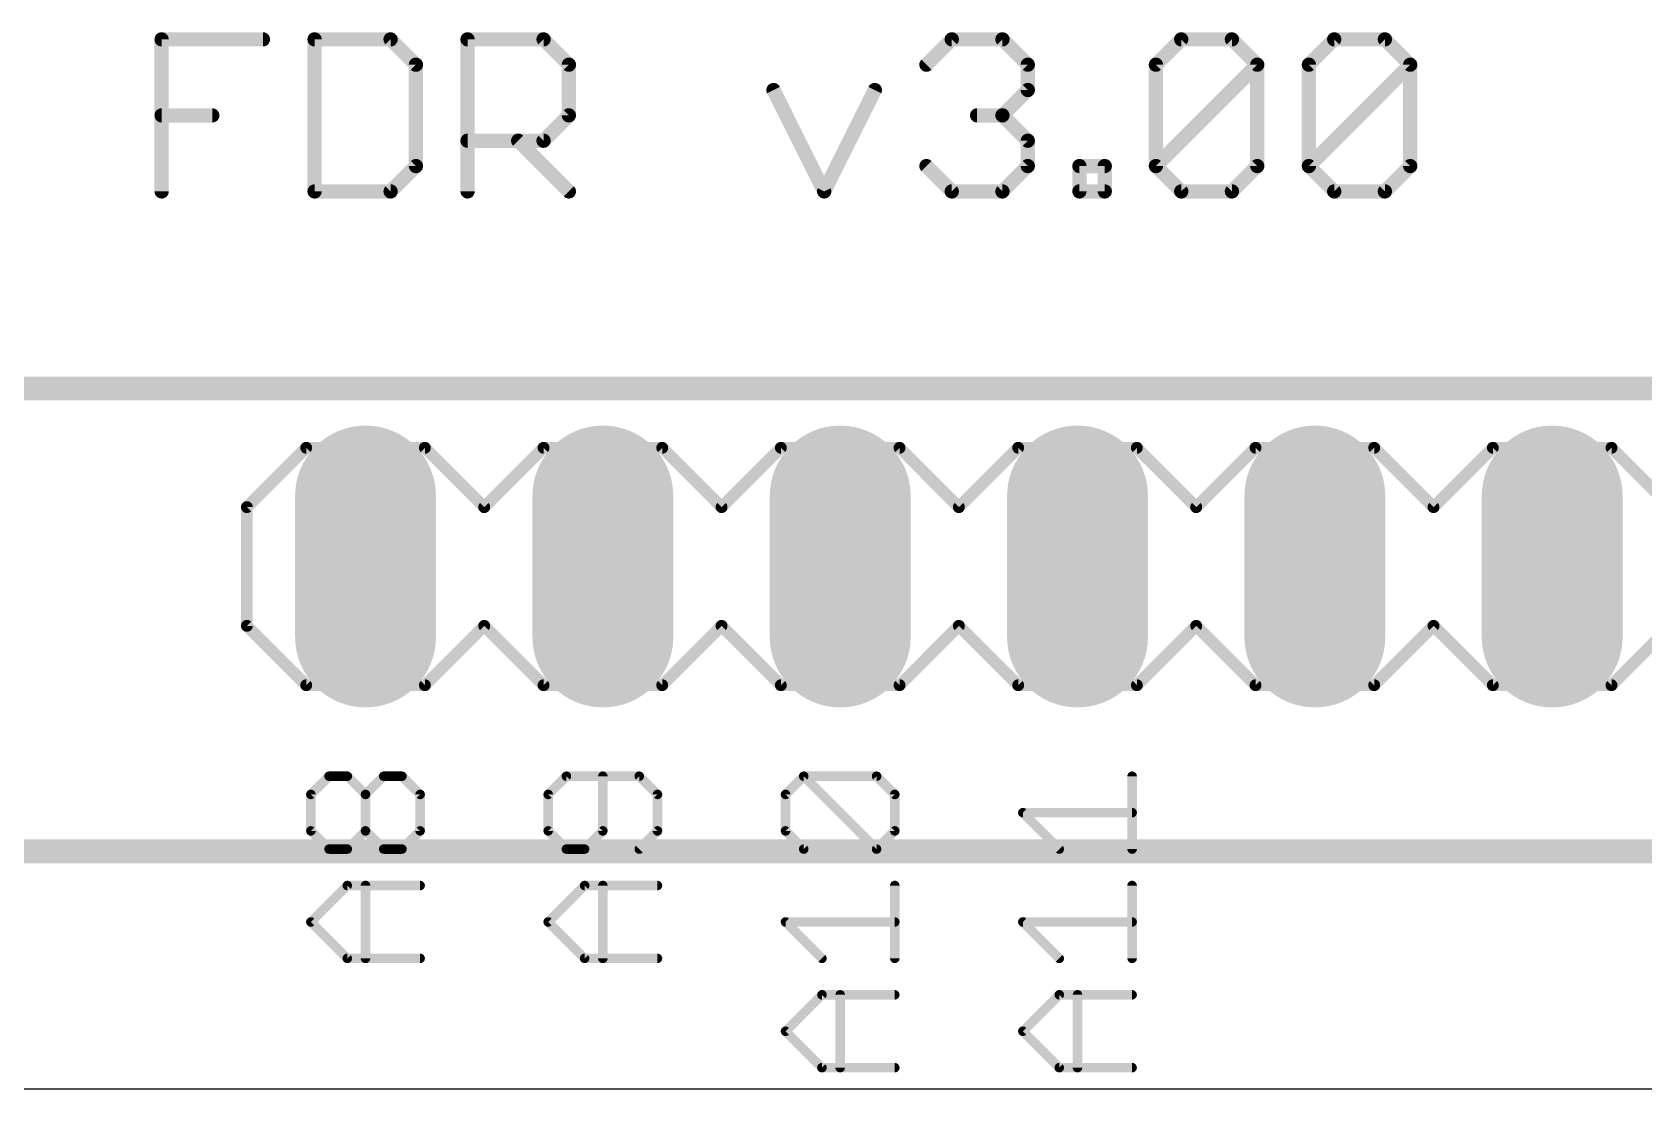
# Model space of a CAD drawing. Extents: x 0 to 99.1, y -1.2 to 60.2.
# Drawn here: x 67.3 to 84.55, y 0 to 11.3 of the extents above; entities that cross this region are included whole.
import ezdxf

# ---------------------------------------------------------------- set-up
doc = ezdxf.new("R2010")
doc.units = 0
for name, color, linetype in [('1', 22, 'CONTINUOUS'), ('17', 82, 'CONTINUOUS'), ('20', 7, 'CONTINUOUS'), ('21', 253, 'CONTINUOUS')]:
    doc.layers.add(name, color=color, linetype=linetype)

# ---------------------------------------------------------------- blocks, each defined once
blk = doc.blocks.new('RECT')
blk.add_solid([(-0.5, -0.5), (0.5, -0.5), (-0.5, 0.5), (0.5, 0.5)])
blk = doc.blocks.new('LONGP100')
at = {"const_width": 1}
blk.add_lwpolyline([(-0.5, 0), (0.5, 0)], dxfattribs=at)
at = {"const_width": 0.5}
for points in [[(-0.5, 0.25, 1), (-0.5, -0.25)], [(0.5, -0.25, 1), (0.5, 0.25)]]:
    blk.add_lwpolyline(points, format="xyb", dxfattribs=at)

msp = doc.modelspace()

# ---------------------------------------------------------------- linework, layer by layer
at = {"layer": '1', "const_width": 0.254}
for points in [[(41.529, 7.493), (89.662, 7.493)], [(3.937, 2.54), (88.011, 2.54)]]:
    msp.add_lwpolyline(points, dxfattribs=at)
at = {"layer": '20'}
msp.add_line((2.7737, 0), (96.7218, 0), dxfattribs=at)
at = {"layer": '21'}
for points, const_width in [([(68.6833, 9.6012), (68.6833, 11.2282)], 0.1524), ([(68.6833, 11.2282), (69.7679, 11.2282)], 0.1524), ([(70.3204, 11.2282), (70.3204, 9.6012)], 0.1524), ([(71.1339, 11.2282), (70.3204, 11.2282)], 0.1524), ([(71.4051, 10.957), (71.1339, 11.2282)], 0.1524), ([(71.9576, 9.6012), (71.9576, 11.2282)], 0.1524), ([(71.9576, 11.2282), (72.7711, 11.2282)], 0.1524), ([(72.7711, 11.2282), (73.0422, 10.957)], 0.1524), ([(76.8691, 10.957), (77.1402, 11.2282)], 0.1524), ([(77.1402, 11.2282), (77.6825, 11.2282)], 0.1524), ([(77.6825, 11.2282), (77.9537, 10.957)], 0.1524), ([(79.3248, 10.957), (79.596, 11.2282)], 0.1524), ([(79.596, 11.2282), (80.1383, 11.2282)], 0.1524), ([(80.1383, 11.2282), (80.4094, 10.957)], 0.1524), ([(80.9619, 10.957), (81.2331, 11.2282)], 0.1524), ([(81.2331, 11.2282), (81.7754, 11.2282)], 0.1524), ([(81.7754, 11.2282), (82.0466, 10.957)], 0.1524), ([(71.4051, 9.8724), (71.4051, 10.957)], 0.1524), ([(73.0422, 10.957), (73.0422, 10.4147)], 0.1524), ([(77.9537, 10.957), (77.9537, 10.6859)], 0.1524), ([(79.3248, 9.8724), (79.3248, 10.957)], 0.1524), ([(79.3248, 9.8724), (80.4094, 10.957)], 0.1524), ([(80.4094, 10.957), (80.4094, 9.8724)], 0.1524), ([(80.9619, 9.8724), (80.9619, 10.957)], 0.1524), ([(80.9619, 9.8724), (82.0466, 10.957)], 0.1524), ([(82.0466, 10.957), (82.0466, 9.8724)], 0.1524), ([(75.2319, 10.6859), (75.7742, 9.6012)], 0.1524), ([(75.7742, 9.6012), (76.3166, 10.6859)], 0.1524), ([(77.9537, 10.6859), (77.6825, 10.4147)], 0.1524), ([(68.6833, 10.4147), (69.2256, 10.4147)], 0.1524), ([(73.0422, 10.4147), (72.7711, 10.1435)], 0.1524), ([(77.6825, 10.4147), (77.4114, 10.4147)], 0.1524), ([(77.6825, 10.4147), (77.9537, 10.1435)], 0.1524), ([(72.7711, 10.1435), (71.9576, 10.1435)], 0.1524), ([(72.4999, 10.1435), (73.0422, 9.6012)], 0.1524), ([(77.9537, 10.1435), (77.9537, 9.8724)], 0.1524), ([(71.1339, 9.6012), (71.4051, 9.8724)], 0.1524), ([(77.1402, 9.6012), (76.8691, 9.8724)], 0.1524), ([(77.9537, 9.8724), (77.6825, 9.6012)], 0.1524), ([(78.5062, 9.6012), (78.5062, 9.8724)], 0.1524), ([(78.5062, 9.8724), (78.7774, 9.8724)], 0.1524), ([(78.7774, 9.8724), (78.7774, 9.6012)], 0.1524), ([(79.596, 9.6012), (79.3248, 9.8724)], 0.1524), ([(80.4094, 9.8724), (80.1383, 9.6012)], 0.1524), ([(81.2331, 9.6012), (80.9619, 9.8724)], 0.1524), ([(82.0466, 9.8724), (81.7754, 9.6012)], 0.1524), ([(70.3204, 9.6012), (71.1339, 9.6012)], 0.1524), ([(77.6825, 9.6012), (77.1402, 9.6012)], 0.1524), ([(78.7774, 9.6012), (78.5062, 9.6012)], 0.1524), ([(80.1383, 9.6012), (79.596, 9.6012)], 0.1524), ([(81.7754, 9.6012), (81.2331, 9.6012)], 0.1524), ([(69.596, 6.223), (70.231, 6.858)], 0.127), ([(70.231, 6.858), (71.501, 6.858)], 0.127), ([(71.501, 6.858), (72.136, 6.223)], 0.127), ([(72.136, 6.223), (72.771, 6.858)], 0.127), ([(72.771, 6.858), (74.041, 6.858)], 0.127), ([(74.041, 6.858), (74.676, 6.223)], 0.127), ([(74.676, 6.223), (75.311, 6.858)], 0.127), ([(75.311, 6.858), (76.581, 6.858)], 0.127), ([(76.581, 6.858), (77.216, 6.223)], 0.127), ([(77.216, 6.223), (77.851, 6.858)], 0.127), ([(77.851, 6.858), (79.121, 6.858)], 0.127), ([(79.121, 6.858), (79.756, 6.223)], 0.127), ([(79.756, 6.223), (80.391, 6.858)], 0.127), ([(80.391, 6.858), (81.661, 6.858)], 0.127), ([(81.661, 6.858), (82.296, 6.223)], 0.127), ([(82.296, 6.223), (82.931, 6.858)], 0.127), ([(82.931, 6.858), (84.201, 6.858)], 0.127), ([(84.201, 6.858), (84.836, 6.223)], 0.127), ([(69.596, 4.953), (69.596, 6.223)], 0.127), ([(70.231, 4.318), (69.596, 4.953)], 0.127), ([(72.136, 4.953), (71.501, 4.318)], 0.127), ([(72.771, 4.318), (72.136, 4.953)], 0.127), ([(74.676, 4.953), (74.041, 4.318)], 0.127), ([(75.311, 4.318), (74.676, 4.953)], 0.127), ([(77.216, 4.953), (76.581, 4.318)], 0.127), ([(77.851, 4.318), (77.216, 4.953)], 0.127), ([(79.756, 4.953), (79.121, 4.318)], 0.127), ([(80.391, 4.318), (79.756, 4.953)], 0.127), ([(82.296, 4.953), (81.661, 4.318)], 0.127), ([(82.931, 4.318), (82.296, 4.953)], 0.127), ([(84.836, 4.953), (84.201, 4.318)], 0.127), ([(71.501, 4.318), (70.231, 4.318)], 0.127), ([(74.041, 4.318), (72.771, 4.318)], 0.127), ([(76.581, 4.318), (75.311, 4.318)], 0.127), ([(79.121, 4.318), (77.851, 4.318)], 0.127), ([(81.661, 4.318), (80.391, 4.318)], 0.127), ([(84.201, 4.318), (82.931, 4.318)], 0.127), ([(70.2808, 3.1491), (70.4757, 3.344)], 0.1016), ([(70.4757, 3.344), (70.6706, 3.344)], 0.1016), ([(70.6706, 3.344), (70.8655, 3.1491)], 0.1016), ([(70.8655, 3.1491), (71.0604, 3.344)], 0.1016), ([(71.0604, 3.344), (71.2553, 3.344)], 0.1016), ([(71.2553, 3.344), (71.4502, 3.1491)], 0.1016), ([(73.0157, 3.344), (72.8208, 3.1491)], 0.1016), ([(73.7953, 3.344), (73.0157, 3.344)], 0.1016), ([(73.4055, 2.7593), (73.4055, 3.344)], 0.1016), ([(73.9902, 3.1491), (73.7953, 3.344)], 0.1016), ([(75.3608, 3.1491), (75.5557, 3.344)], 0.1016), ([(75.5557, 3.344), (76.3353, 3.344)], 0.1016), ([(76.3353, 2.5644), (75.5557, 3.344)], 0.1016), ([(76.3353, 3.344), (76.5302, 3.1491)], 0.1016), ([(79.0702, 2.5644), (79.0702, 3.344)], 0.1016), ([(70.2808, 2.7593), (70.2808, 3.1491)], 0.1016), ([(70.8655, 2.7593), (70.8655, 3.1491)], 0.1016), ([(71.4502, 3.1491), (71.4502, 2.7593)], 0.1016), ([(72.8208, 3.1491), (72.8208, 2.7593)], 0.1016), ([(73.9902, 2.7593), (73.9902, 3.1491)], 0.1016), ([(75.3608, 2.7593), (75.3608, 3.1491)], 0.1016), ([(76.5302, 3.1491), (76.5302, 2.7593)], 0.1016), ([(78.2906, 2.5644), (77.9008, 2.9542)], 0.1016), ([(77.9008, 2.9542), (79.0702, 2.9542)], 0.1016), ([(70.4757, 2.5644), (70.2808, 2.7593)], 0.1016), ([(70.8655, 2.7593), (70.6706, 2.5644)], 0.1016), ([(71.0604, 2.5644), (70.8655, 2.7593)], 0.1016), ([(71.4502, 2.7593), (71.2553, 2.5644)], 0.1016), ([(72.8208, 2.7593), (73.0157, 2.5644)], 0.1016), ([(73.2106, 2.5644), (73.4055, 2.7593)], 0.1016), ([(73.7953, 2.5644), (73.9902, 2.7593)], 0.1016), ([(75.5557, 2.5644), (75.3608, 2.7593)], 0.1016), ([(76.5302, 2.7593), (76.3353, 2.5644)], 0.1016), ([(70.6706, 2.5644), (70.4757, 2.5644)], 0.1016), ([(71.2553, 2.5644), (71.0604, 2.5644)], 0.1016), ([(73.0157, 2.5644), (73.2106, 2.5644)], 0.1016), ([(76.3353, 2.5644), (75.5557, 2.5644)], 0.1016), ([(70.2808, 1.7848), (70.6706, 2.1746)], 0.1016), ([(70.6706, 2.1746), (71.4502, 2.1746)], 0.1016), ([(70.8655, 1.395), (70.8655, 2.1746)], 0.1016), ([(72.8208, 1.7848), (73.2106, 2.1746)], 0.1016), ([(73.2106, 2.1746), (73.9902, 2.1746)], 0.1016), ([(73.4055, 1.395), (73.4055, 2.1746)], 0.1016), ([(76.5302, 1.395), (76.5302, 2.1746)], 0.1016), ([(79.0702, 1.395), (79.0702, 2.1746)], 0.1016), ([(70.6706, 1.395), (70.2808, 1.7848)], 0.1016), ([(73.2106, 1.395), (72.8208, 1.7848)], 0.1016), ([(75.7506, 1.395), (75.3608, 1.7848)], 0.1016), ([(75.3608, 1.7848), (76.5302, 1.7848)], 0.1016), ([(78.2906, 1.395), (77.9008, 1.7848)], 0.1016), ([(77.9008, 1.7848), (79.0702, 1.7848)], 0.1016), ([(71.4502, 1.395), (70.6706, 1.395)], 0.1016), ([(73.9902, 1.395), (73.2106, 1.395)], 0.1016), ([(75.3608, 0.6154), (75.7506, 1.0052)], 0.1016), ([(75.7506, 1.0052), (76.5302, 1.0052)], 0.1016), ([(75.9455, 0.2256), (75.9455, 1.0052)], 0.1016), ([(77.9008, 0.6154), (78.2906, 1.0052)], 0.1016), ([(78.2906, 1.0052), (79.0702, 1.0052)], 0.1016), ([(78.4855, 0.2256), (78.4855, 1.0052)], 0.1016), ([(75.7506, 0.2256), (75.3608, 0.6154)], 0.1016), ([(78.2906, 0.2256), (77.9008, 0.6154)], 0.1016), ([(76.5302, 0.2256), (75.7506, 0.2256)], 0.1016), ([(79.0702, 0.2256), (78.2906, 0.2256)], 0.1016)]:
    msp.add_lwpolyline(points, dxfattribs=dict(at, const_width=const_width))
for points, const_width in [([(68.7214, 11.2282, 1), (68.6452, 11.2282)], 0.0762), ([(68.6833, 11.2663, 1), (68.6833, 11.1901)], 0.0762), ([(69.7679, 11.1901, 1), (69.7679, 11.2663)], 0.0762), ([(70.3585, 11.2282, 1), (70.2823, 11.2282)], 0.0762), ([(70.3204, 11.2663, 1), (70.3204, 11.1901)], 0.0762), ([(71.1609, 11.2551, 1), (71.107, 11.2012)], 0.0762), ([(71.1339, 11.1901, 1), (71.1339, 11.2663)], 0.0762), ([(71.9957, 11.2282, 1), (71.9195, 11.2282)], 0.0762), ([(71.9576, 11.2663, 1), (71.9576, 11.1901)], 0.0762), ([(72.798, 11.2551, 1), (72.7441, 11.2012)], 0.0762), ([(72.7711, 11.1901, 1), (72.7711, 11.2663)], 0.0762), ([(77.1402, 11.2663, 1), (77.1402, 11.1901)], 0.0762), ([(77.1672, 11.2012, 1), (77.1133, 11.2551)], 0.0762), ([(77.7095, 11.2551, 1), (77.6556, 11.2012)], 0.0762), ([(77.6825, 11.1901, 1), (77.6825, 11.2663)], 0.0762), ([(79.596, 11.2663, 1), (79.596, 11.1901)], 0.0762), ([(79.6229, 11.2012, 1), (79.569, 11.2551)], 0.0762), ([(80.1652, 11.2551, 1), (80.1113, 11.2012)], 0.0762), ([(80.1383, 11.1901, 1), (80.1383, 11.2663)], 0.0762), ([(81.2331, 11.2663, 1), (81.2331, 11.1901)], 0.0762), ([(81.26, 11.2012, 1), (81.2062, 11.2551)], 0.0762), ([(81.8024, 11.2551, 1), (81.7485, 11.2012)], 0.0762), ([(81.7754, 11.1901, 1), (81.7754, 11.2663)], 0.0762), ([(71.4432, 10.957, 1), (71.367, 10.957)], 0.0762), ([(71.3781, 10.9301, 1), (71.432, 10.984)], 0.0762), ([(73.0803, 10.957, 1), (73.0041, 10.957)], 0.0762), ([(73.0153, 10.9301, 1), (73.0692, 10.984)], 0.0762), ([(76.8421, 10.984, 1), (76.896, 10.9301)], 0.0762), ([(77.9918, 10.957, 1), (77.9156, 10.957)], 0.0762), ([(77.9268, 10.9301, 1), (77.9807, 10.984)], 0.0762), ([(79.2978, 10.984, 1), (79.3517, 10.9301)], 0.0762), ([(79.3629, 10.957, 1), (79.2867, 10.957)], 0.0762), ([(80.4475, 10.957, 1), (80.3713, 10.957)], 0.0762), ([(80.4364, 10.9301, 1), (80.3825, 10.984)], 0.0762), ([(80.3825, 10.9301, 1), (80.4364, 10.984)], 0.0762), ([(81, 10.957, 1), (80.9238, 10.957)], 0.0762), ([(80.935, 10.984, 1), (80.9889, 10.9301)], 0.0762), ([(82.0847, 10.957, 1), (82.0085, 10.957)], 0.0762), ([(82.0735, 10.9301, 1), (82.0197, 10.984)], 0.0762), ([(82.0197, 10.9301, 1), (82.0735, 10.984)], 0.0762), ([(75.266, 10.7029, 1), (75.1978, 10.6688)], 0.0762), ([(76.3506, 10.6688, 1), (76.2825, 10.7029)], 0.0762), ([(77.9156, 10.6859, 1), (77.9918, 10.6859)], 0.0762), ([(77.9807, 10.6589, 1), (77.9268, 10.7128)], 0.0762), ([(68.6833, 10.4528, 1), (68.6833, 10.3766)], 0.0762), ([(69.2256, 10.3766, 1), (69.2256, 10.4528)], 0.0762), ([(73.0041, 10.4147, 1), (73.0803, 10.4147)], 0.0762), ([(73.0692, 10.3878, 1), (73.0153, 10.4416)], 0.0762), ([(77.4114, 10.4528, 1), (77.4114, 10.3766)], 0.0762), ([(77.7095, 10.4416, 1), (77.6556, 10.3878)], 0.0762), ([(77.6556, 10.4416, 1), (77.7095, 10.3878)], 0.0762), ([(77.6825, 10.3766, 1), (77.6825, 10.4528)], 0.0762), ([(71.9576, 10.1816, 1), (71.9576, 10.1054)], 0.0762), ([(72.5269, 10.1705, 1), (72.473, 10.1166)], 0.0762), ([(72.7441, 10.1705, 1), (72.798, 10.1166)], 0.0762), ([(72.7711, 10.1054, 1), (72.7711, 10.1816)], 0.0762), ([(77.9918, 10.1435, 1), (77.9156, 10.1435)], 0.0762), ([(77.9268, 10.1166, 1), (77.9807, 10.1705)], 0.0762), ([(71.367, 9.8724, 1), (71.4432, 9.8724)], 0.0762), ([(71.432, 9.8454, 1), (71.3781, 9.8993)], 0.0762), ([(76.896, 9.8993, 1), (76.8421, 9.8454)], 0.0762), ([(77.9156, 9.8724, 1), (77.9918, 9.8724)], 0.0762), ([(77.9807, 9.8454, 1), (77.9268, 9.8993)], 0.0762), ([(78.5443, 9.8724, 1), (78.4681, 9.8724)], 0.0762), ([(78.5062, 9.9105, 1), (78.5062, 9.8343)], 0.0762), ([(78.8155, 9.8724, 1), (78.7393, 9.8724)], 0.0762), ([(78.7774, 9.8343, 1), (78.7774, 9.9105)], 0.0762), ([(79.3517, 9.8993, 1), (79.2978, 9.8454)], 0.0762), ([(79.2978, 9.8993, 1), (79.3517, 9.8454)], 0.0762), ([(79.2867, 9.8724, 1), (79.3629, 9.8724)], 0.0762), ([(80.3713, 9.8724, 1), (80.4475, 9.8724)], 0.0762), ([(80.4364, 9.8454, 1), (80.3825, 9.8993)], 0.0762), ([(80.9889, 9.8993, 1), (80.935, 9.8454)], 0.0762), ([(80.935, 9.8993, 1), (80.9889, 9.8454)], 0.0762), ([(80.9238, 9.8724, 1), (81, 9.8724)], 0.0762), ([(82.0085, 9.8724, 1), (82.0847, 9.8724)], 0.0762), ([(82.0735, 9.8454, 1), (82.0197, 9.8993)], 0.0762), ([(70.3204, 9.6393, 1), (70.3204, 9.5631)], 0.0762), ([(71.107, 9.6281, 1), (71.1609, 9.5743)], 0.0762), ([(71.1339, 9.5631, 1), (71.1339, 9.6393)], 0.0762), ([(73.0153, 9.5743, 1), (73.0692, 9.6281)], 0.0762), ([(77.1402, 9.6393, 1), (77.1402, 9.5631)], 0.0762), ([(77.1133, 9.5743, 1), (77.1672, 9.6281)], 0.0762), ([(77.6556, 9.6281, 1), (77.7095, 9.5743)], 0.0762), ([(77.6825, 9.5631, 1), (77.6825, 9.6393)], 0.0762), ([(78.5062, 9.6393, 1), (78.5062, 9.5631)], 0.0762), ([(78.7774, 9.5631, 1), (78.7774, 9.6393)], 0.0762), ([(79.596, 9.6393, 1), (79.596, 9.5631)], 0.0762), ([(79.569, 9.5743, 1), (79.6229, 9.6281)], 0.0762), ([(80.1113, 9.6281, 1), (80.1652, 9.5743)], 0.0762), ([(80.1383, 9.5631, 1), (80.1383, 9.6393)], 0.0762), ([(81.2331, 9.6393, 1), (81.2331, 9.5631)], 0.0762), ([(81.2062, 9.5743, 1), (81.26, 9.6281)], 0.0762), ([(81.7485, 9.6281, 1), (81.8024, 9.5743)], 0.0762), ([(81.7754, 9.5631, 1), (81.7754, 9.6393)], 0.0762), ([(68.6452, 9.6012, 1), (68.7214, 9.6012)], 0.0762), ([(70.2823, 9.6012, 1), (70.3585, 9.6012)], 0.0762), ([(71.9195, 9.6012, 1), (71.9957, 9.6012)], 0.0762), ([(75.7401, 9.6182, 1), (75.8083, 9.5842)], 0.0762), ([(75.7401, 9.5842, 1), (75.8083, 9.6182)], 0.0762), ([(78.4681, 9.6012, 1), (78.5443, 9.6012)], 0.0762), ([(78.7393, 9.6012, 1), (78.8155, 9.6012)], 0.0762), ([(70.231, 6.8898, 1), (70.231, 6.8263)], 0.0635), ([(70.2535, 6.8355, 1), (70.2085, 6.8805)], 0.0635), ([(71.5235, 6.8805, 1), (71.4785, 6.8355)], 0.0635), ([(71.501, 6.8263, 1), (71.501, 6.8898)], 0.0635), ([(72.771, 6.8898, 1), (72.771, 6.8263)], 0.0635), ([(72.7935, 6.8355, 1), (72.7485, 6.8805)], 0.0635), ([(74.0635, 6.8805, 1), (74.0185, 6.8355)], 0.0635), ([(74.041, 6.8263, 1), (74.041, 6.8898)], 0.0635), ([(75.311, 6.8898, 1), (75.311, 6.8263)], 0.0635), ([(75.3335, 6.8355, 1), (75.2885, 6.8805)], 0.0635), ([(76.6035, 6.8805, 1), (76.5585, 6.8355)], 0.0635), ([(76.581, 6.8263, 1), (76.581, 6.8898)], 0.0635), ([(77.851, 6.8898, 1), (77.851, 6.8263)], 0.0635), ([(77.8735, 6.8355, 1), (77.8285, 6.8805)], 0.0635), ([(79.1435, 6.8805, 1), (79.0985, 6.8355)], 0.0635), ([(79.121, 6.8263, 1), (79.121, 6.8898)], 0.0635), ([(80.391, 6.8898, 1), (80.391, 6.8263)], 0.0635), ([(80.4135, 6.8355, 1), (80.3685, 6.8805)], 0.0635), ([(81.6835, 6.8805, 1), (81.6385, 6.8355)], 0.0635), ([(81.661, 6.8263, 1), (81.661, 6.8898)], 0.0635), ([(82.931, 6.8898, 1), (82.931, 6.8263)], 0.0635), ([(82.9535, 6.8355, 1), (82.9085, 6.8805)], 0.0635), ([(84.2235, 6.8805, 1), (84.1785, 6.8355)], 0.0635), ([(84.201, 6.8263, 1), (84.201, 6.8898)], 0.0635), ([(69.5735, 6.2455, 1), (69.6185, 6.2005)], 0.0635), ([(69.6278, 6.223, 1), (69.5643, 6.223)], 0.0635), ([(72.1135, 6.2455, 1), (72.1585, 6.2005)], 0.0635), ([(72.1135, 6.2005, 1), (72.1585, 6.2455)], 0.0635), ([(74.6535, 6.2455, 1), (74.6985, 6.2005)], 0.0635), ([(74.6535, 6.2005, 1), (74.6985, 6.2455)], 0.0635), ([(77.1935, 6.2455, 1), (77.2385, 6.2005)], 0.0635), ([(77.1935, 6.2005, 1), (77.2385, 6.2455)], 0.0635), ([(79.7335, 6.2455, 1), (79.7785, 6.2005)], 0.0635), ([(79.7335, 6.2005, 1), (79.7785, 6.2455)], 0.0635), ([(82.2735, 6.2455, 1), (82.3185, 6.2005)], 0.0635), ([(82.2735, 6.2005, 1), (82.3185, 6.2455)], 0.0635), ([(69.6185, 4.9755, 1), (69.5735, 4.9305)], 0.0635), ([(72.1585, 4.9755, 1), (72.1135, 4.9305)], 0.0635), ([(72.1585, 4.9305, 1), (72.1135, 4.9755)], 0.0635), ([(74.6985, 4.9755, 1), (74.6535, 4.9305)], 0.0635), ([(74.6985, 4.9305, 1), (74.6535, 4.9755)], 0.0635), ([(77.2385, 4.9755, 1), (77.1935, 4.9305)], 0.0635), ([(77.2385, 4.9305, 1), (77.1935, 4.9755)], 0.0635), ([(79.7785, 4.9755, 1), (79.7335, 4.9305)], 0.0635), ([(79.7785, 4.9305, 1), (79.7335, 4.9755)], 0.0635), ([(82.3185, 4.9755, 1), (82.2735, 4.9305)], 0.0635), ([(82.3185, 4.9305, 1), (82.2735, 4.9755)], 0.0635), ([(69.5643, 4.953, 1), (69.6278, 4.953)], 0.0635), ([(70.231, 4.3498, 1), (70.231, 4.2863)], 0.0635), ([(70.2085, 4.2955, 1), (70.2535, 4.3405)], 0.0635), ([(71.4785, 4.3405, 1), (71.5235, 4.2955)], 0.0635), ([(71.501, 4.2863, 1), (71.501, 4.3498)], 0.0635), ([(72.771, 4.3498, 1), (72.771, 4.2863)], 0.0635), ([(72.7485, 4.2955, 1), (72.7935, 4.3405)], 0.0635), ([(74.0185, 4.3405, 1), (74.0635, 4.2955)], 0.0635), ([(74.041, 4.2863, 1), (74.041, 4.3498)], 0.0635), ([(75.311, 4.3498, 1), (75.311, 4.2863)], 0.0635), ([(75.2885, 4.2955, 1), (75.3335, 4.3405)], 0.0635), ([(76.5585, 4.3405, 1), (76.6035, 4.2955)], 0.0635), ([(76.581, 4.2863, 1), (76.581, 4.3498)], 0.0635), ([(77.851, 4.3498, 1), (77.851, 4.2863)], 0.0635), ([(77.8285, 4.2955, 1), (77.8735, 4.3405)], 0.0635), ([(79.0985, 4.3405, 1), (79.1435, 4.2955)], 0.0635), ([(79.121, 4.2863, 1), (79.121, 4.3498)], 0.0635), ([(80.391, 4.3498, 1), (80.391, 4.2863)], 0.0635), ([(80.3685, 4.2955, 1), (80.4135, 4.3405)], 0.0635), ([(81.6385, 4.3405, 1), (81.6835, 4.2955)], 0.0635), ([(81.661, 4.2863, 1), (81.661, 4.3498)], 0.0635), ([(82.931, 4.3498, 1), (82.931, 4.2863)], 0.0635), ([(82.9085, 4.2955, 1), (82.9535, 4.3405)], 0.0635), ([(84.1785, 4.3405, 1), (84.2235, 4.2955)], 0.0635), ([(84.201, 4.2863, 1), (84.201, 4.3498)], 0.0635), ([(70.4757, 3.3694, 1), (70.4757, 3.3186)], 0.0508), ([(70.4937, 3.326, 1), (70.4577, 3.362)], 0.0508), ([(70.6886, 3.362, 1), (70.6526, 3.326)], 0.0508), ([(70.6706, 3.3186, 1), (70.6706, 3.3694)], 0.0508), ([(71.0604, 3.3694, 1), (71.0604, 3.3186)], 0.0508), ([(71.0784, 3.326, 1), (71.0424, 3.362)], 0.0508), ([(71.2733, 3.362, 1), (71.2373, 3.326)], 0.0508), ([(71.2553, 3.3186, 1), (71.2553, 3.3694)], 0.0508), ([(73.0157, 3.3694, 1), (73.0157, 3.3186)], 0.0508), ([(73.0337, 3.326, 1), (72.9977, 3.362)], 0.0508), ([(73.4309, 3.344, 1), (73.3801, 3.344)], 0.0508), ([(73.8133, 3.362, 1), (73.7773, 3.326)], 0.0508), ([(73.7953, 3.3186, 1), (73.7953, 3.3694)], 0.0508), ([(75.5737, 3.362, 1), (75.5377, 3.326)], 0.0508), ([(75.5557, 3.3694, 1), (75.5557, 3.3186)], 0.0508), ([(75.5737, 3.326, 1), (75.5377, 3.362)], 0.0508), ([(76.3533, 3.362, 1), (76.3173, 3.326)], 0.0508), ([(76.3353, 3.3186, 1), (76.3353, 3.3694)], 0.0508), ([(79.0956, 3.344, 1), (79.0448, 3.344)], 0.0508), ([(70.2628, 3.1671, 1), (70.2988, 3.1311)], 0.0508), ([(70.3062, 3.1491, 1), (70.2554, 3.1491)], 0.0508), ([(70.8475, 3.1671, 1), (70.8835, 3.1311)], 0.0508), ([(70.8909, 3.1491, 1), (70.8401, 3.1491)], 0.0508), ([(70.8475, 3.1311, 1), (70.8835, 3.1671)], 0.0508), ([(71.4756, 3.1491, 1), (71.4248, 3.1491)], 0.0508), ([(71.4322, 3.1311, 1), (71.4682, 3.1671)], 0.0508), ([(72.8028, 3.1671, 1), (72.8388, 3.1311)], 0.0508), ([(72.8462, 3.1491, 1), (72.7954, 3.1491)], 0.0508), ([(74.0156, 3.1491, 1), (73.9648, 3.1491)], 0.0508), ([(73.9722, 3.1311, 1), (74.0082, 3.1671)], 0.0508), ([(75.3428, 3.1671, 1), (75.3788, 3.1311)], 0.0508), ([(75.3862, 3.1491, 1), (75.3354, 3.1491)], 0.0508), ([(76.5556, 3.1491, 1), (76.5048, 3.1491)], 0.0508), ([(76.5122, 3.1311, 1), (76.5482, 3.1671)], 0.0508), ([(77.9188, 2.9722, 1), (77.8828, 2.9362)], 0.0508), ([(77.9008, 2.9796, 1), (77.9008, 2.9288)], 0.0508), ([(79.0702, 2.9288, 1), (79.0702, 2.9796)], 0.0508), ([(70.2988, 2.7773, 1), (70.2628, 2.7413)], 0.0508), ([(70.2554, 2.7593, 1), (70.3062, 2.7593)], 0.0508), ([(70.8835, 2.7773, 1), (70.8475, 2.7413)], 0.0508), ([(70.8401, 2.7593, 1), (70.8909, 2.7593)], 0.0508), ([(70.8835, 2.7413, 1), (70.8475, 2.7773)], 0.0508), ([(71.4248, 2.7593, 1), (71.4756, 2.7593)], 0.0508), ([(71.4682, 2.7413, 1), (71.4322, 2.7773)], 0.0508), ([(72.8388, 2.7773, 1), (72.8028, 2.7413)], 0.0508), ([(72.7954, 2.7593, 1), (72.8462, 2.7593)], 0.0508), ([(73.3801, 2.7593, 1), (73.4309, 2.7593)], 0.0508), ([(73.4235, 2.7413, 1), (73.3875, 2.7773)], 0.0508), ([(73.9648, 2.7593, 1), (74.0156, 2.7593)], 0.0508), ([(74.0082, 2.7413, 1), (73.9722, 2.7773)], 0.0508), ([(75.3788, 2.7773, 1), (75.3428, 2.7413)], 0.0508), ([(75.3354, 2.7593, 1), (75.3862, 2.7593)], 0.0508), ([(76.5048, 2.7593, 1), (76.5556, 2.7593)], 0.0508), ([(76.5482, 2.7413, 1), (76.5122, 2.7773)], 0.0508), ([(70.4757, 2.5898, 1), (70.4757, 2.539)], 0.0508), ([(70.4577, 2.5464, 1), (70.4937, 2.5824)], 0.0508), ([(70.6526, 2.5824, 1), (70.6886, 2.5464)], 0.0508), ([(70.6706, 2.539, 1), (70.6706, 2.5898)], 0.0508), ([(71.0604, 2.5898, 1), (71.0604, 2.539)], 0.0508), ([(71.0424, 2.5464, 1), (71.0784, 2.5824)], 0.0508), ([(71.2373, 2.5824, 1), (71.2733, 2.5464)], 0.0508), ([(71.2553, 2.539, 1), (71.2553, 2.5898)], 0.0508), ([(73.0157, 2.5898, 1), (73.0157, 2.539)], 0.0508), ([(72.9977, 2.5464, 1), (73.0337, 2.5824)], 0.0508), ([(73.1926, 2.5824, 1), (73.2286, 2.5464)], 0.0508), ([(73.2106, 2.539, 1), (73.2106, 2.5898)], 0.0508), ([(73.7773, 2.5824, 1), (73.8133, 2.5464)], 0.0508), ([(75.5557, 2.5898, 1), (75.5557, 2.539)], 0.0508), ([(75.5377, 2.5464, 1), (75.5737, 2.5824)], 0.0508), ([(76.3173, 2.5824, 1), (76.3533, 2.5464)], 0.0508), ([(76.3173, 2.5464, 1), (76.3533, 2.5824)], 0.0508), ([(76.3353, 2.539, 1), (76.3353, 2.5898)], 0.0508), ([(78.2726, 2.5464, 1), (78.3086, 2.5824)], 0.0508), ([(79.0448, 2.5644, 1), (79.0956, 2.5644)], 0.0508), ([(70.6706, 2.2, 1), (70.6706, 2.1492)], 0.0508), ([(70.6886, 2.1566, 1), (70.6526, 2.1926)], 0.0508), ([(70.8909, 2.1746, 1), (70.8401, 2.1746)], 0.0508), ([(71.4502, 2.1492, 1), (71.4502, 2.2)], 0.0508), ([(73.2106, 2.2, 1), (73.2106, 2.1492)], 0.0508), ([(73.2286, 2.1566, 1), (73.1926, 2.1926)], 0.0508), ([(73.4309, 2.1746, 1), (73.3801, 2.1746)], 0.0508), ([(73.9902, 2.1492, 1), (73.9902, 2.2)], 0.0508), ([(76.5556, 2.1746, 1), (76.5048, 2.1746)], 0.0508), ([(79.0956, 2.1746, 1), (79.0448, 2.1746)], 0.0508), ([(70.2988, 1.8028, 1), (70.2628, 1.7668)], 0.0508), ([(70.2628, 1.8028, 1), (70.2988, 1.7668)], 0.0508), ([(72.8388, 1.8028, 1), (72.8028, 1.7668)], 0.0508), ([(72.8028, 1.8028, 1), (72.8388, 1.7668)], 0.0508), ([(75.3788, 1.8028, 1), (75.3428, 1.7668)], 0.0508), ([(75.3608, 1.8102, 1), (75.3608, 1.7594)], 0.0508), ([(76.5302, 1.7594, 1), (76.5302, 1.8102)], 0.0508), ([(77.9188, 1.8028, 1), (77.8828, 1.7668)], 0.0508), ([(77.9008, 1.8102, 1), (77.9008, 1.7594)], 0.0508), ([(79.0702, 1.7594, 1), (79.0702, 1.8102)], 0.0508), ([(70.6706, 1.4204, 1), (70.6706, 1.3696)], 0.0508), ([(70.6526, 1.377, 1), (70.6886, 1.413)], 0.0508), ([(70.8401, 1.395, 1), (70.8909, 1.395)], 0.0508), ([(71.4502, 1.3696, 1), (71.4502, 1.4204)], 0.0508), ([(73.2106, 1.4204, 1), (73.2106, 1.3696)], 0.0508), ([(73.1926, 1.377, 1), (73.2286, 1.413)], 0.0508), ([(73.3801, 1.395, 1), (73.4309, 1.395)], 0.0508), ([(73.9902, 1.3696, 1), (73.9902, 1.4204)], 0.0508), ([(75.7326, 1.377, 1), (75.7686, 1.413)], 0.0508), ([(76.5048, 1.395, 1), (76.5556, 1.395)], 0.0508), ([(78.2726, 1.377, 1), (78.3086, 1.413)], 0.0508), ([(79.0448, 1.395, 1), (79.0956, 1.395)], 0.0508), ([(75.7506, 1.0306, 1), (75.7506, 0.9798)], 0.0508), ([(75.7686, 0.9872, 1), (75.7326, 1.0232)], 0.0508), ([(75.9709, 1.0052, 1), (75.9201, 1.0052)], 0.0508), ([(76.5302, 0.9798, 1), (76.5302, 1.0306)], 0.0508), ([(78.2906, 1.0306, 1), (78.2906, 0.9798)], 0.0508), ([(78.3086, 0.9872, 1), (78.2726, 1.0232)], 0.0508), ([(78.5109, 1.0052, 1), (78.4601, 1.0052)], 0.0508), ([(79.0702, 0.9798, 1), (79.0702, 1.0306)], 0.0508), ([(75.3788, 0.6334, 1), (75.3428, 0.5974)], 0.0508), ([(75.3428, 0.6334, 1), (75.3788, 0.5974)], 0.0508), ([(77.9188, 0.6334, 1), (77.8828, 0.5974)], 0.0508), ([(77.8828, 0.6334, 1), (77.9188, 0.5974)], 0.0508), ([(75.7506, 0.251, 1), (75.7506, 0.2002)], 0.0508), ([(75.7326, 0.2076, 1), (75.7686, 0.2436)], 0.0508), ([(75.9201, 0.2256, 1), (75.9709, 0.2256)], 0.0508), ([(76.5302, 0.2002, 1), (76.5302, 0.251)], 0.0508), ([(78.2906, 0.251, 1), (78.2906, 0.2002)], 0.0508), ([(78.2726, 0.2076, 1), (78.3086, 0.2436)], 0.0508), ([(78.4601, 0.2256, 1), (78.5109, 0.2256)], 0.0508), ([(79.0702, 0.2002, 1), (79.0702, 0.251)], 0.0508)]:
    msp.add_lwpolyline(points, format="xyb", dxfattribs=dict(at, const_width=const_width))

# ---------------------------------------------------------------- block references
at = {"layer": '17', "xscale": 1.508, "yscale": 1.508, "rotation": 90}
for p in [(70.866, 5.588), (70.866, 5.588), (73.406, 5.588), (73.406, 5.588), (75.946, 5.588), (75.946, 5.588), (78.486, 5.588), (78.486, 5.588), (81.026, 5.588), (81.026, 5.588), (83.566, 5.588), (83.566, 5.588)]:
    msp.add_blockref('LONGP100', p, dxfattribs=at)
at = {"layer": '21', "xscale": 0.508, "yscale": 0.508}
for p in [(70.866, 5.588), (73.406, 5.588), (75.946, 5.588), (78.486, 5.588), (81.026, 5.588), (83.566, 5.588)]:
    msp.add_blockref('RECT', p, dxfattribs=at)

doc.saveas('drawing.dxf')
